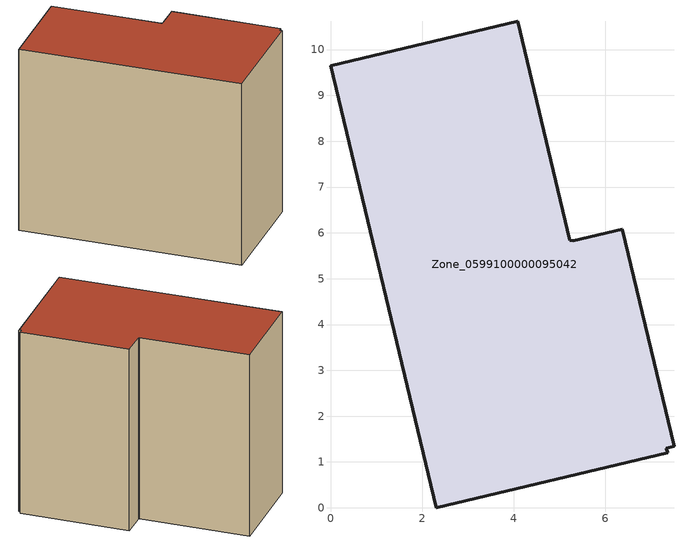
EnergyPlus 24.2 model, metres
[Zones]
Zone_0599100000095042
 floor ground (C_G): 7.5,1.34 7.33,1.3 7.36,1.2 2.31,0 0,9.65 4.09,10.62 5.22,5.84 5.3,5.83 6.37,6.08 z0
 wall outside (C_F): 7.5,1.34 6.37,6.08 5.3,5.83 5.22,5.84 4.09,10.62 0,9.65 2.31,0 7.36,1.2 7.33,1.3 7.5,1.34 z0:8.57
 roof outside (C_R): 7.33,1.3 7.5,1.34 6.37,6.08 5.3,5.83 5.22,5.84 4.09,10.62 0,9.65 2.31,0 7.36,1.2 z8.57
[BUILDING]
Pand.0599100000095042: North Axis=0; Terrain=City; Loads Convergence Tolerance Value=0.04; Temperature Convergence Tolerance Value=0.4; Solar Distribution=FullExterior; Maximum Number of Warmup Days=25; Minimum Number of Warmup Days=1
[Site:Location]
Rotterdam.The.Hague.AP_ZH_NLD Design_Conditions: Latitude=51.96; Longitude=4.45; Time Zone=1; Elevation=-4.5
[SITE:GROUNDTEMPERATURE:BUILDINGSURFACE]
18, 18, 18, 18, 18, 18, 18, 18, 18, 18, 18, 18
[MATERIAL] Thermal Absorptance=0.9; Solar Absorptance=0.7; Visible Absorptance=0.7
Name | Roughness | Thickness | Conductivity | Density | Specific Heat
G.TC.1992-2005 | MediumSmooth | 0.15 | 0.06 | 540 | 1210
F.TC.1992-2005 | Rough | 0.3 | 0.12 | 1920 | 840
R.TC.1992-2005 | MediumRough | 0.2 | 0.08 | 1500 | 1000
[CONSTRUCTION]
C_G: G.TC.1992-2005
C_F: F.TC.1992-2005
C_R: R.TC.1992-2005
[ZONE]
Zone_0599100000095042: Type=1; Multiplier=1; Ceiling Height=Autocalculate; Volume=Autocalculate; Floor Area=autocalculate; Part of Total Floor Area=Yes
[ZONEINFILTRATION:DESIGNFLOWRATE]
Infil_Zone_0599100000095042: Zone or ZoneList or Space or SpaceList=Zone_0599100000095042; Schedule=AlwaysOn; Design Flow Rate Calculation Method=Flow/Area; Flow Rate per Floor Area=0.0015; Constant Term Coefficient=1; Temperature Term Coefficient=0; Velocity Term Coefficient=0; Velocity Squared Term Coefficient=0
[HVACTEMPLATE:ZONE:IDEALLOADSAIRSYSTEM]
Zone_0599100000095042: Maximum Heating Supply Air Temperature=50; Minimum Cooling Supply Air Temperature=13; Maximum Heating Supply Air Humidity Ratio=0.0156; Minimum Cooling Supply Air Humidity Ratio=0.0077; Heating Limit=NoLimit; Cooling Limit=NoLimit; Dehumidification Control Type=ConstantSensibleHeatRatio; Cooling Sensible Heat Ratio=0.7; Dehumidification Setpoint=60; Humidification Control Type=None; Humidification Setpoint=30; Outdoor Air Method=None; Outdoor Air Flow Rate per Person=0.00944; Outdoor Air Flow Rate per Zone Floor Area=0; Outdoor Air Flow Rate per Zone=0; Demand Controlled Ventilation Type=None; Outdoor Air Economizer Type=NoEconomizer; Heat Recovery Type=None; Sensible Heat Recovery Effectiveness=0.7; Latent Heat Recovery Effectiveness=0.65
[ZONECONTROL:THERMOSTAT]
ThermostatControl_Zone_0599100000095042: Zone or ZoneList=Zone_0599100000095042; Control Type Schedule=DualSetpointControlType; Control 1=Thermostat_Zone_0599100000095042; Temperature Difference Between Cutout And Setpoint=0
[THERMOSTATSETPOINT:DUALSETPOINT]
Thermostat_Zone_0599100000095042: Heating Setpoint Temperature Schedule=HeatingSetpoint_Zone_0599100000095042; Cooling Setpoint Temperature Schedule=CoolingSetpoint_Zone_0599100000095042
[SCHEDULE:COMPACT]
HeatingSetpoint_Zone_0599100000095042: Through: 12/31, For: AllDays, Until: 24:00, 21
CoolingSetpoint_Zone_0599100000095042: Through: 12/31, For: AllDays, Until: 24:00, 24
DualSetpointControlType: Through: 12/31, For: AllDays, Until: 24:00, 4
AlwaysOn: Through: 12/31, For: AllDays, Until: 24:00, 1
